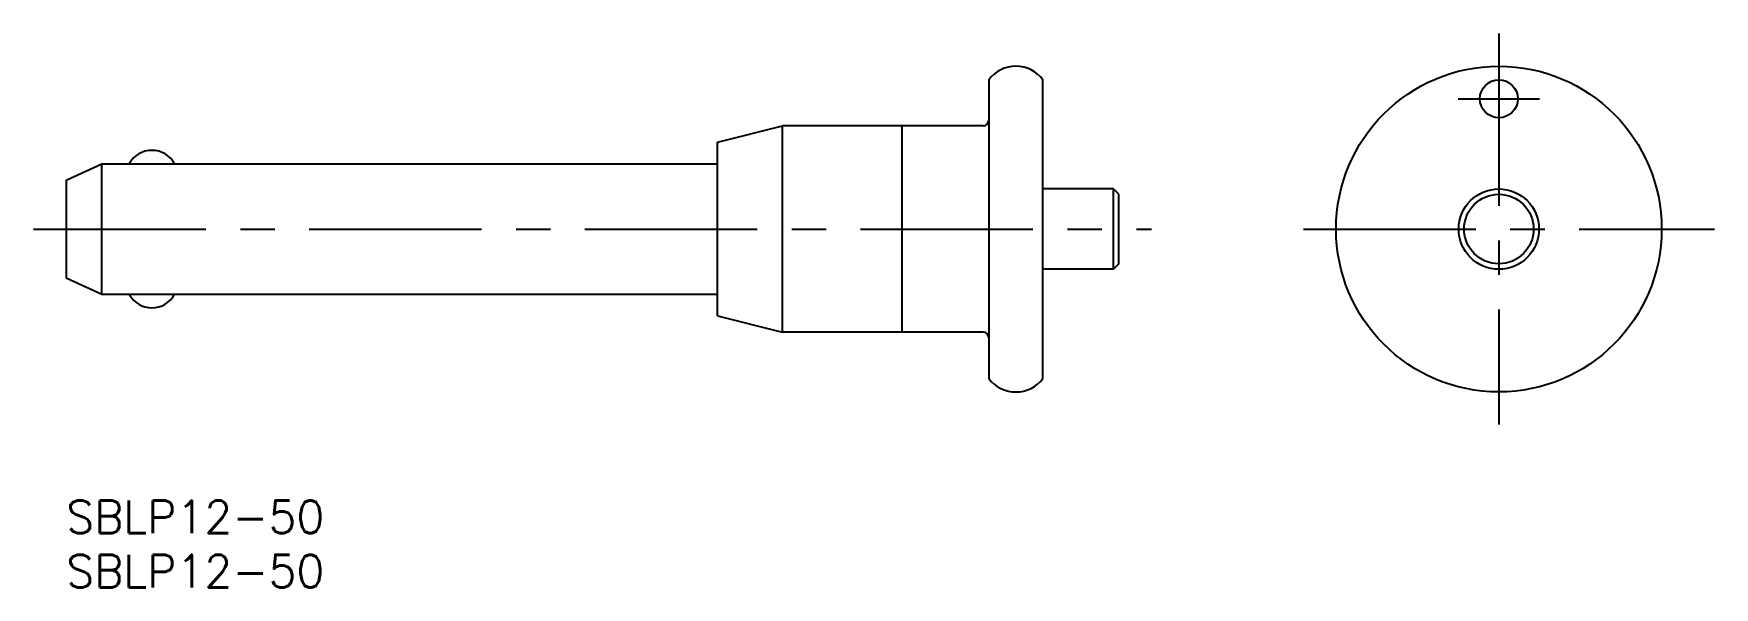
# Model space of a CAD drawing. Extents: x -3 to 152, y -8 to 43.
import ezdxf

# ---------------------------------------------------------------- set-up
doc = ezdxf.new("R2010")
doc.units = 0
doc.header["$LTSCALE"] = 0.5
doc.linetypes.add('CENTER', pattern=[50.8, 31.75, -6.35, 6.35, -6.35])
for name, color, linetype in [('MSM_CENTER', 1, 'CENTER'), ('MSM_CONTINUOUS', 7, 'CONTINUOUS'), ('MSM_PART_NUMBER', 7, 'CONTINUOUS')]:
    doc.layers.add(name, color=color, linetype=linetype)
doc.styles.get("Standard").update_dxf_attribs({"font": 'txt.shx', "height": 3, "bigfont": 'bigfont.shx'})

# ---------------------------------------------------------------- blocks, each defined once
blk = doc.blocks.new('*U10')
at = {"layer": 'MSM_PART_NUMBER'}
blk.add_text('SBLP12-50', height=3, dxfattribs=at).set_placement((0, -3))
blk = doc.blocks.new('*U11')
at = {"layer": 'MSM_PART_NUMBER'}
blk.add_text('SBLP12-50', height=3, dxfattribs=at).set_placement((0, -8))

msp = doc.modelspace()

# ---------------------------------------------------------------- linework, layer by layer
at = {"layer": 'MSM_CENTER'}
for p, q in [((132, 43), (132, 7)), ((128.25, 37), (135.75, 37)), ((-3, 25), (100, 25)), ((114, 25), (151.86, 25))]:
    msp.add_line(p, q, dxfattribs=at)
at = {"layer": 'MSM_CONTINUOUS'}
for p, q in [((85, 38.75), (85, 11.25)), ((90, 11.25), (90, 38.75)), ((60, 33), (66, 34.5)), ((84.5, 34.5), (66, 34.5)), ((66, 15.5), (66, 34.5)), ((77, 34.5), (77, 15.5)), ((60, 17), (60, 33)), ((0, 29.5), (3.3, 31)), ((3.3, 31), (60, 31)), ((3.3, 19), (3.3, 31)), ((0, 29.5), (0, 20.5)), ((96.5, 28.7), (90, 28.7)), ((97, 28.2), (96.5, 28.7)), ((96.5, 21.3), (96.5, 28.7)), ((97, 21.8), (97, 28.2)), ((97, 21.8), (96.5, 21.3)), ((0, 20.5), (3.3, 19)), ((96.5, 21.3), (90, 21.3)), ((3.3, 19), (60, 19)), ((60, 17), (66, 15.5)), ((84.5, 15.5), (66, 15.5))]:
    msp.add_line(p, q, dxfattribs=at)
for centre, radius in [((132, 25), 15), ((132, 37), 1.75), ((132, 25), 3.7), ((132, 25), 3.2)]:
    msp.add_circle(centre, radius, dxfattribs=at)
for centre, radius, start, end in [((87.5, 36.88), 3.12, 36.8455, 143.1545), ((84.5, 35), 0.5, 270, 0), ((7.9, 29.87), 2.38, 28.3636, 151.6364), ((7.9, 20.13), 2.38, 208.3636, 331.6364), ((84.5, 15), 0.5, 0, 90), ((87.5, 13.12), 3.12, 216.8455, 323.1545)]:
    msp.add_arc(centre, radius, start, end, dxfattribs=at)

# ---------------------------------------------------------------- block references
for name in ['*U10', '*U11']:
    msp.add_blockref(name, (0, 0), dxfattribs=at)

doc.saveas('drawing.dxf')
